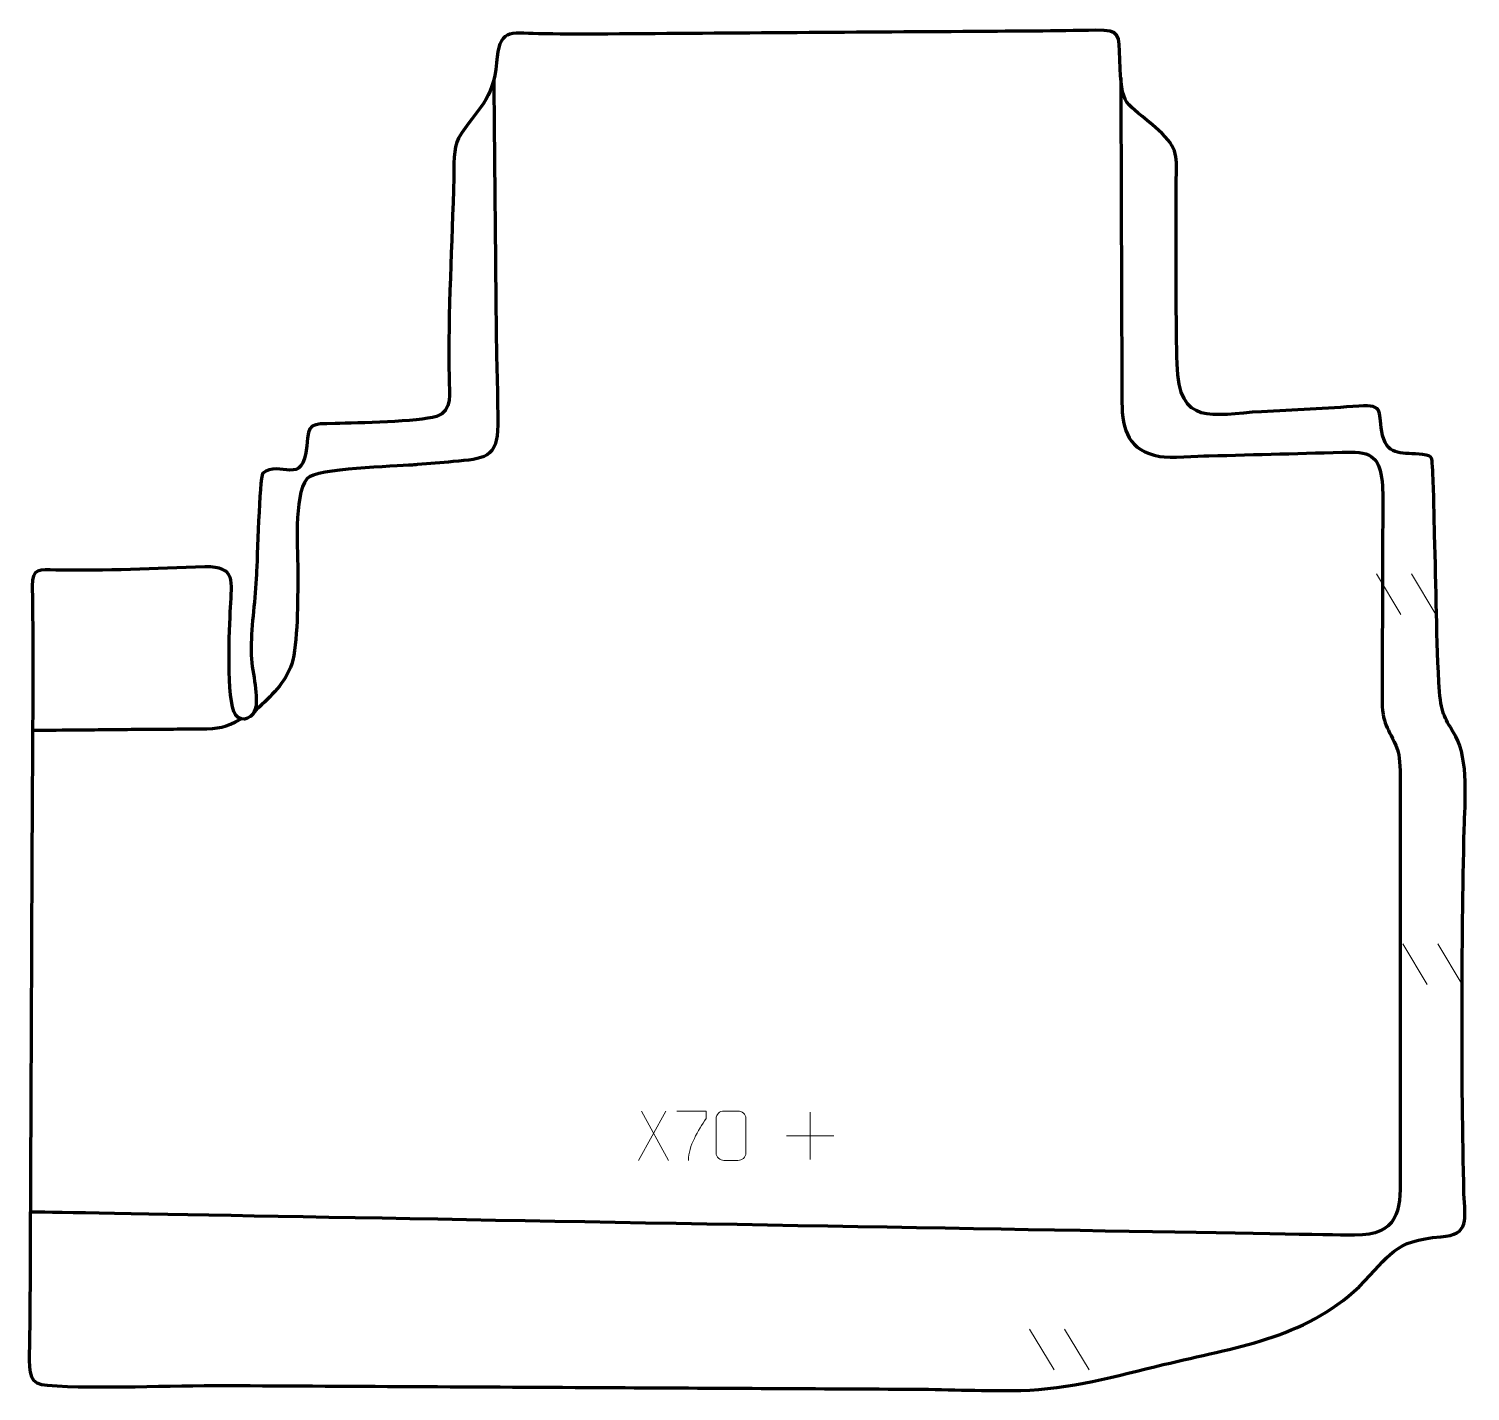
# Model space of a CAD drawing. Header units: millimetres. Extents: x -626 to 103, y -24 to 665.
import ezdxf

# ---------------------------------------------------------------- set-up
doc = ezdxf.new("R2010")
doc.units = ezdxf.units.MM
doc.header["$MEASUREMENT"] = 0
doc.layers.add('layer 1', color=7, linetype='Continuous', plot=False)
doc.layers.add('layer 2', color=7, linetype='Continuous')
doc.layers.add('layer 3', color=7, linetype='Continuous')

msp = doc.modelspace()

# ---------------------------------------------------------------- linework, layer by layer
at = {"layer": 'layer 1', "color": 250, "lineweight": 9}
for points in [[(-303.446, 117.42), (-303.446, 117.42), (-317.1866, 92.5242), (-317.1866, 92.5242)], [(-315.732, 117.42), (-315.732, 117.42), (-301.9914, 92.4665), (-301.9914, 92.4665)], [(-230.4269, 117.0631), (-230.4269, 117.0631), (-230.4269, 93.0852), (-230.4269, 93.0852)], [(-242.4158, 105.0741), (-242.4158, 105.0741), (-218.4379, 105.0741), (-218.4379, 105.0741)]]:
    msp.add_open_spline(points, degree=3, dxfattribs=at)
for points, knots in [([(-297.8348, 117.5534), (-297.8348, 117.5534), (-283.0187, 117.5534), (-283.0187, 117.5534), (-283.0187, 117.5534), (-283.019, 116.3038), (-283.019, 115.0542), (-283.0187, 113.8044), (-283.0187, 113.8044), (-287.0131, 107.8073), (-291.9283, 99.9737), (-291.9283, 92.5949)], [0, 0, 0, 0, 0.25, 0.25, 0.25, 0.25, 0.5, 0.5, 0.5, 0.5, 1, 1, 1, 1]), ([(-274.0075, 117.5734), (-271.6414, 117.5734), (-269.2749, 117.5734), (-266.9084, 117.5734), (-266.9084, 117.5734), (-264.9279, 117.609), (-262.9019, 116.1147), (-262.8748, 113.6726), (-262.8748, 113.6726), (-262.8752, 107.9152), (-262.8752, 102.1574), (-262.8748, 96.3992), (-262.8748, 96.3992), (-263.0169, 94.0716), (-264.7233, 92.5893), (-266.9084, 92.5785), (-266.9084, 92.5785), (-269.2808, 92.5789), (-271.6532, 92.5789), (-274.0252, 92.5785), (-274.0252, 92.5785), (-275.9837, 92.4729), (-277.9901, 94.3608), (-277.9787, 96.3818), (-277.9787, 96.3818), (-277.9783, 102.1624), (-277.9783, 107.9427), (-277.9787, 113.7225), (-277.9787, 113.7225), (-277.9744, 115.8645), (-276.1973, 117.587), (-274.0075, 117.5734)], [0, 0, 0, 0, 0.11111111, 0.11111111, 0.11111111, 0.11111111, 0.22222222, 0.22222222, 0.22222222, 0.22222222, 0.33333333, 0.33333333, 0.33333333, 0.33333333, 0.44444444, 0.44444444, 0.44444444, 0.44444444, 0.55555556, 0.55555556, 0.55555556, 0.55555556, 0.66666667, 0.66666667, 0.66666667, 0.66666667, 0.77777778, 0.77777778, 0.77777778, 0.77777778, 1, 1, 1, 1])]:
    msp.add_open_spline(points, degree=3, knots=knots, dxfattribs=at)
at = {"layer": 'layer 2', "color": 142, "lineweight": 158}
for points, knots in [([(-73.2747, 640.3312), (-73.0475, 585.599), (-72.933, 530.8645), (-72.6942, 476.1332), (-72.6942, 476.1332), (-72.632, 461.8817), (-69.1707, 451.535), (-53.5503, 448.8201), (-53.5503, 448.8201), (-48.4439, 447.9325), (-34.6366, 448.9264), (-28.6439, 449.0996), (-28.6439, 449.0996), (-4.7358, 449.6375), (19.2406, 450.4618), (43.1124, 450.9622), (43.1124, 450.9622), (55.4489, 451.2207), (58.2867, 445.7871), (59.0421, 433.9549), (59.0421, 433.9549), (59.6759, 424.0251), (59.0389, 411.325), (59.0528, 400.9901), (59.0528, 400.9901), (59.0843, 376.3908), (59.029, 351.8227), (58.9183, 327.2244), (58.9183, 327.2244), (58.8506, 312.1875), (61.8095, 312.5019), (66.7347, 300.2794), (66.7347, 300.2794), (68.796, 295.1641), (67.9758, 275.7562), (67.9782, 269.0937), (67.9782, 269.0937), (68.0081, 207.4368), (67.9349, 145.6701), (68.1224, 84.027), (68.1224, 84.027), (68.1744, 66.938), (67.1127, 54.6899), (45.0369, 54.7452), (45.0369, 54.7452), (22.9611, 54.8005), (-624.8365, 66.4739), (-624.8365, 66.4739)], [0, 0, 0, 0, 0.07692308, 0.07692308, 0.07692308, 0.07692308, 0.15384615, 0.15384615, 0.15384615, 0.15384615, 0.23076923, 0.23076923, 0.23076923, 0.23076923, 0.30769231, 0.30769231, 0.30769231, 0.30769231, 0.38461538, 0.38461538, 0.38461538, 0.38461538, 0.46153846, 0.46153846, 0.46153846, 0.46153846, 0.53846154, 0.53846154, 0.53846154, 0.53846154, 0.61538462, 0.61538462, 0.61538462, 0.61538462, 0.69230769, 0.69230769, 0.69230769, 0.69230769, 0.76923077, 0.76923077, 0.76923077, 0.76923077, 0.84615385, 0.84615385, 0.84615385, 0.84615385, 1, 1, 1, 1]), ([(-390.4377, 639.0831), (-390.3661, 631.61), (-390.2946, 624.137), (-390.2231, 616.6639), (-390.2231, 616.6639), (-390.1325, 607.198), (-390.0418, 597.7322), (-389.9512, 588.2663), (-389.9512, 588.2663), (-389.8081, 573.3201), (-389.665, 558.3741), (-389.5219, 543.428), (-389.5219, 543.428), (-389.4265, 533.4639), (-389.3311, 523.4998), (-389.2358, 513.5357), (-389.2358, 513.5357), (-389.0669, 497.4546), (-388.3555, 480.8033), (-388.4344, 464.8421), (-388.4344, 464.8421), (-388.5201, 447.4759), (-395.1626, 447.6605), (-411.033, 446.16), (-411.033, 446.16), (-417.023, 445.5935), (-423.0264, 445.1468), (-429.0205, 444.6164), (-429.0205, 444.6164), (-429.8356, 444.54), (-430.6506, 444.4641), (-431.4658, 444.389), (-431.4658, 444.389), (-440.5944, 443.7769), (-480.0232, 442.7794), (-484.8897, 437.5427), (-484.8897, 437.5427), (-491.9742, 428.6762), (-489.3525, 400.5901), (-489.52, 388.3684), (-489.52, 388.3684), (-489.6727, 377.2191), (-489.475, 353.4219), (-492.6485, 343.8022), (-492.6485, 343.8022), (-495.8998, 333.9465), (-503.0927, 327.5615), (-510.4144, 320.6521), (-510.4144, 320.6521), (-510.4144, 320.6521), (-511.6857, 319.4525), (-511.6857, 319.4525)], [0, 0, 0, 0, 0.07142857, 0.07142857, 0.07142857, 0.07142857, 0.14285714, 0.14285714, 0.14285714, 0.14285714, 0.21428571, 0.21428571, 0.21428571, 0.21428571, 0.28571429, 0.28571429, 0.28571429, 0.28571429, 0.35714286, 0.35714286, 0.35714286, 0.35714286, 0.42857143, 0.42857143, 0.42857143, 0.42857143, 0.5, 0.5, 0.5, 0.5, 0.57142857, 0.57142857, 0.57142857, 0.57142857, 0.64285714, 0.64285714, 0.64285714, 0.64285714, 0.71428571, 0.71428571, 0.71428571, 0.71428571, 0.78571429, 0.78571429, 0.78571429, 0.78571429, 0.85714286, 0.85714286, 0.85714286, 0.85714286, 1, 1, 1, 1]), ([(-623.7009, 310.2271), (-615.7596, 310.3018), (-607.8183, 310.3764), (-599.877, 310.451), (-599.877, 310.451), (-589.9504, 310.5443), (-580.0238, 310.6375), (-570.0971, 310.7309), (-570.0971, 310.7309), (-559.6334, 310.8291), (-549.2225, 310.8751), (-538.7604, 310.9089), (-538.7604, 310.9089), (-529.4055, 311.0062), (-526.4292, 311.5171), (-518.1366, 315.9855)], [0, 0, 0, 0, 0.2, 0.2, 0.2, 0.2, 0.4, 0.4, 0.4, 0.4, 0.6, 0.6, 0.6, 0.6, 1, 1, 1, 1])]:
    msp.add_open_spline(points, degree=3, knots=knots, dxfattribs=at)
at = {"layer": 'layer 2', "color": 250, "lineweight": 9}
for points in [[(56.0517, 389.4198), (56.0517, 389.4198), (68.416, 368.8755), (68.416, 368.8755)], [(73.7816, 389.4198), (73.7816, 389.4198), (86.1459, 368.8755), (86.1459, 368.8755)], [(69.3396, 202.0915), (69.3396, 202.0915), (81.7039, 181.5472), (81.7039, 181.5472)], [(87.0695, 202.0915), (87.0695, 202.0915), (99.4338, 181.5472), (99.4338, 181.5472)], [(-119.3914, 7.2196), (-119.3914, 7.2196), (-107.0271, -13.3247), (-107.0271, -13.3247)], [(-101.6615, 7.2196), (-101.6615, 7.2196), (-89.2972, -13.3247), (-89.2972, -13.3247)]]:
    msp.add_open_spline(points, degree=3, dxfattribs=at)
at = {"layer": 'layer 3', "color": 242, "lineweight": 158}
msp.add_open_spline([(-338.785, 662.4511), (-274.8849, 662.8891), (-210.9849, 663.3328), (-147.0848, 663.774), (-147.0848, 663.774), (-126.6522, 663.9128), (-106.239, 663.9624), (-85.8099, 664.4437), (-85.8099, 664.4437), (-73.1121, 664.479), (-74.3744, 662.2962), (-73.6812, 649.4683), (-73.6812, 649.4683), (-72.9799, 624.5781), (-71.4097, 629.2343), (-54.1912, 613.8307), (-54.1912, 613.8307), (-43.6741, 604.4223), (-45.1384, 600.3507), (-45.1906, 587.0529), (-45.1906, 587.0529), (-45.2315, 576.6997), (-45.316, 566.3569), (-45.2515, 556.0022), (-45.2515, 556.0022), (-45.0476, 536.0096), (-45.4244, 515.5963), (-44.7927, 495.6742), (-44.7927, 495.6742), (-43.7692, 463.3968), (-27.4823, 470.0125), (-2.1571, 471.3988), (-2.1571, 471.3988), (14.3616, 472.2807), (30.6462, 472.9192), (47.1528, 474.2579), (47.1528, 474.2579), (60.7573, 475.3612), (56.5988, 470.6634), (59.1182, 459.402), (59.1182, 459.402), (62.2515, 448.4224), (69.5971, 450.8628), (79.3905, 449.7232), (79.3905, 449.7232), (85.0013, 449.0703), (84.0649, 448.046), (84.5059, 441.4114), (84.5059, 441.4114), (85.2015, 430.9463), (85.1023, 419.6686), (85.4615, 409.0461), (85.4615, 409.0461), (86.3259, 382.8828), (86.3134, 355.7136), (87.9283, 329.7163), (87.9283, 329.7163), (89.1991, 317.5896), (90.6257, 316.7812), (96.1332, 307.1176), (96.1332, 307.1176), (102.795, 295.4284), (100.7872, 273.5429), (100.462, 260.194), (100.462, 260.194), (99.0583, 200.0747), (98.9413, 135.8769), (100.3024, 75.6753), (100.3024, 75.6753), (100.8954, 63.3088), (103.4663, 54.7693), (88.6094, 53.938), (88.6094, 53.938), (64.6876, 51.9618), (63.3597, 44.9221), (47.3372, 28.6195), (47.3372, 28.6195), (18.7422, 1.9418), (-15.4183, -1.9126), (-51.7589, -10.7476), (-51.7589, -10.7476), (-75.3951, -16.494), (-99.3946, -23.2377), (-123.8402, -23.7919), (-123.8402, -23.7919), (-141.329, -24.1883), (-159.5622, -23.2893), (-177.2004, -23.1738), (-177.2004, -23.1738), (-226.1478, -22.9138), (-275.0953, -22.6542), (-324.0427, -22.3943), (-324.0427, -22.3943), (-391.4702, -22.0364), (-458.8978, -21.6786), (-526.3253, -21.3204), (-526.3253, -21.3204), (-553.7501, -21.1672), (-590.1676, -23.1476), (-616.2657, -21.206), (-616.2657, -21.206), (-625.2574, -20.5369), (-625.6029, -15.9698), (-625.3637, -4.4307), (-625.3637, -4.4307), (-625.0923, 8.662), (-625.0328, 21.6873), (-624.9754, 34.7839), (-624.9754, 34.7839), (-624.7998, 74.8412), (-624.6241, 114.8985), (-624.4485, 154.9558), (-624.4485, 154.9558), (-624.2817, 193.0102), (-624.1145, 231.0645), (-623.948, 269.119), (-623.948, 269.119), (-623.7812, 307.1538), (-623.2686, 345.2246), (-623.8583, 383.2511), (-623.8583, 383.2511), (-623.9984, 392.2857), (-620.218, 391.4067), (-611.8616, 391.2838), (-611.8616, 391.2838), (-586.7649, 390.9534), (-561.6527, 391.8781), (-536.5858, 392.9213), (-536.5858, 392.9213), (-520.4272, 393.0769), (-523.0243, 385.6158), (-523.6088, 372.3238), (-523.6088, 372.3238), (-524.0694, 361.848), (-525.8964, 325.4516), (-521.1319, 318.0338), (-521.1319, 318.0338), (-517.6737, 313.6644), (-511.5874, 316.1058), (-510.6474, 322.7757), (-510.6474, 322.7757), (-509.8248, 331.2914), (-513.4274, 342.0245), (-513.217, 351.9932), (-513.217, 351.9932), (-512.9676, 363.8068), (-511.0803, 376.8656), (-510.4462, 389.0592), (-510.4462, 389.0592), (-510.1148, 395.7457), (-508.8967, 437.7215), (-507.3658, 440.154), (-507.3658, 440.154), (-498.6753, 447.6056), (-486.5968, 432.64), (-485.0226, 454.1534), (-485.0226, 454.1534), (-484.1627, 465.9039), (-483.2401, 465.1227), (-470.6295, 465.4317), (-470.6295, 465.4317), (-459.2966, 465.7092), (-428.7298, 466.21), (-419.3745, 469.0347), (-419.3745, 469.0347), (-410.9712, 471.9831), (-412.8705, 480.9024), (-413.0491, 488.5152), (-413.0491, 488.5152), (-413.6197, 522.0243), (-411.484, 556.2423), (-410.6654, 589.8495), (-410.6654, 589.8495), (-410.5346, 595.2186), (-410.9695, 605.1618), (-408.2261, 609.7654), (-408.2261, 609.7654), (-398.9962, 624.7227), (-390.42, 629.1493), (-389.0511, 647.9064), (-389.0511, 647.9064), (-387.7939, 665.1337), (-382.7833, 663.0142), (-367.7135, 662.6798), (-367.7135, 662.6798), (-358.0901, 662.4663), (-348.4107, 662.3966), (-338.785, 662.4511)], degree=3, knots=[0, 0, 0, 0, 0.02083333, 0.02083333, 0.02083333, 0.02083333, 0.04166667, 0.04166667, 0.04166667, 0.04166667, 0.0625, 0.0625, 0.0625, 0.0625, 0.08333333, 0.08333333, 0.08333333, 0.08333333, 0.10416667, 0.10416667, 0.10416667, 0.10416667, 0.125, 0.125, 0.125, 0.125, 0.14583333, 0.14583333, 0.14583333, 0.14583333, 0.16666667, 0.16666667, 0.16666667, 0.16666667, 0.1875, 0.1875, 0.1875, 0.1875, 0.20833333, 0.20833333, 0.20833333, 0.20833333, 0.22916667, 0.22916667, 0.22916667, 0.22916667, 0.25, 0.25, 0.25, 0.25, 0.27083333, 0.27083333, 0.27083333, 0.27083333, 0.29166667, 0.29166667, 0.29166667, 0.29166667, 0.3125, 0.3125, 0.3125, 0.3125, 0.33333333, 0.33333333, 0.33333333, 0.33333333, 0.35416667, 0.35416667, 0.35416667, 0.35416667, 0.375, 0.375, 0.375, 0.375, 0.39583333, 0.39583333, 0.39583333, 0.39583333, 0.41666667, 0.41666667, 0.41666667, 0.41666667, 0.4375, 0.4375, 0.4375, 0.4375, 0.45833333, 0.45833333, 0.45833333, 0.45833333, 0.47916667, 0.47916667, 0.47916667, 0.47916667, 0.5, 0.5, 0.5, 0.5, 0.52083333, 0.52083333, 0.52083333, 0.52083333, 0.54166667, 0.54166667, 0.54166667, 0.54166667, 0.5625, 0.5625, 0.5625, 0.5625, 0.58333333, 0.58333333, 0.58333333, 0.58333333, 0.60416667, 0.60416667, 0.60416667, 0.60416667, 0.625, 0.625, 0.625, 0.625, 0.64583333, 0.64583333, 0.64583333, 0.64583333, 0.66666667, 0.66666667, 0.66666667, 0.66666667, 0.6875, 0.6875, 0.6875, 0.6875, 0.70833333, 0.70833333, 0.70833333, 0.70833333, 0.72916667, 0.72916667, 0.72916667, 0.72916667, 0.75, 0.75, 0.75, 0.75, 0.77083333, 0.77083333, 0.77083333, 0.77083333, 0.79166667, 0.79166667, 0.79166667, 0.79166667, 0.8125, 0.8125, 0.8125, 0.8125, 0.83333333, 0.83333333, 0.83333333, 0.83333333, 0.85416667, 0.85416667, 0.85416667, 0.85416667, 0.875, 0.875, 0.875, 0.875, 0.89583333, 0.89583333, 0.89583333, 0.89583333, 0.91666667, 0.91666667, 0.91666667, 0.91666667, 0.9375, 0.9375, 0.9375, 0.9375, 0.95833333, 0.95833333, 0.95833333, 0.95833333, 1, 1, 1, 1], dxfattribs=at)

doc.saveas('drawing.dxf')
